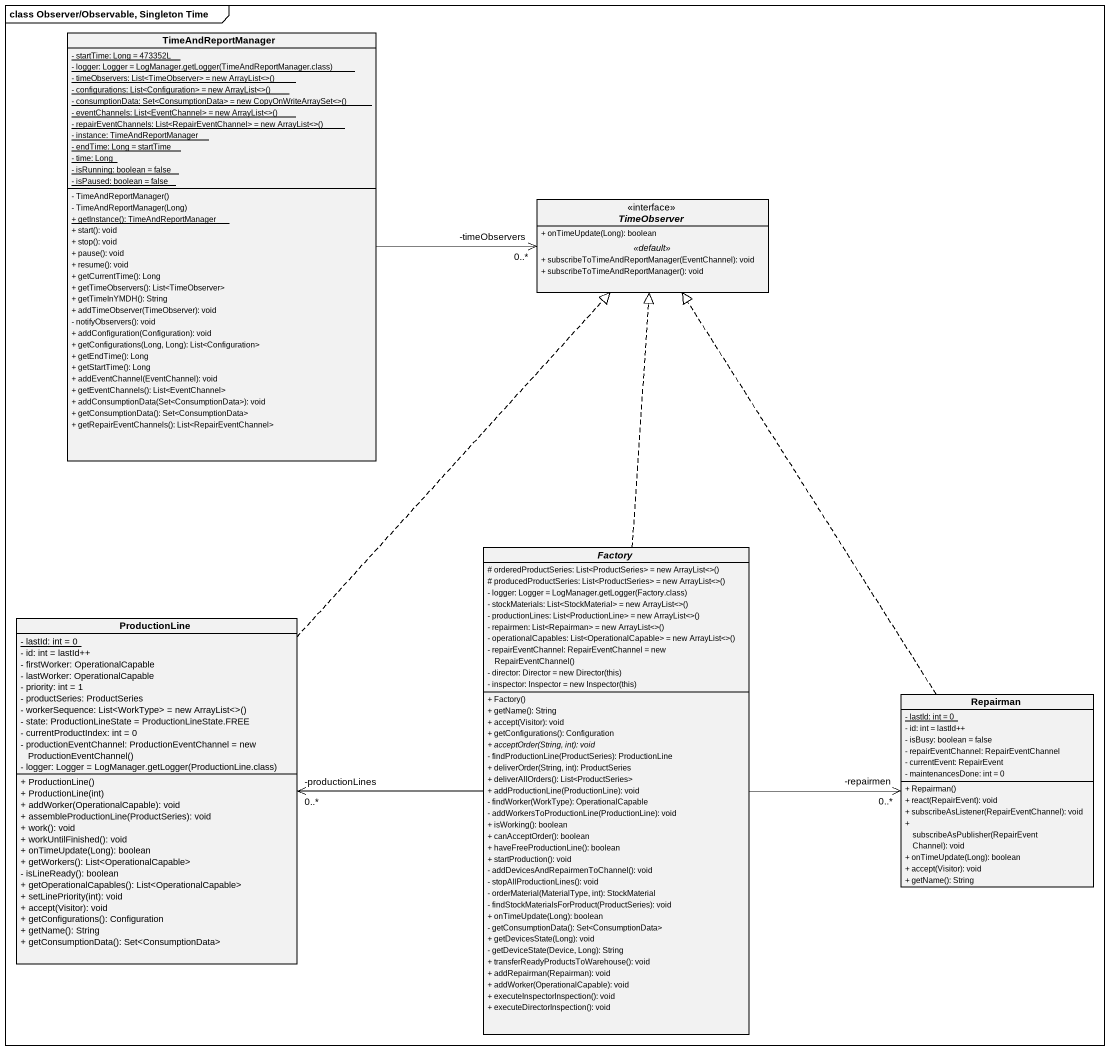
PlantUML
@startuml
mainframe class Observer/Observable, Singleton Time
hide circle
hide empty members
skinparam classAttributeIconSize 0
class TimeAndReportManager {
  {static} - startTime: Long = 473352L
  {static} {field} - logger: Logger = LogManager.getLogger(TimeAndReportManager.class)
  {static} {field} - timeObservers: List<TimeObserver> = new ArrayList<>()
  {static} {field} - configurations: List<Configuration> = new ArrayList<>()
  {static} {field} - consumptionData: Set<ConsumptionData> = new CopyOnWriteArraySet<>()
  {static} {field} - eventChannels: List<EventChannel> = new ArrayList<>()
  {static} {field} - repairEventChannels: List<RepairEventChannel> = new ArrayList<>()
  {static} - instance: TimeAndReportManager
  {static} - endTime: Long = startTime
  {static} - time: Long
  {static} - isRunning: boolean = false
  {static} - isPaused: boolean = false
  - TimeAndReportManager()
  - TimeAndReportManager(Long)
  {static} + getInstance(): TimeAndReportManager
  + start(): void
  + stop(): void
  + pause(): void
  + resume(): void
  + getCurrentTime(): Long
  + getTimeObservers(): List<TimeObserver>
  + getTimeInYMDH(): String
  + addTimeObserver(TimeObserver): void
  - notifyObservers(): void
  + addConfiguration(Configuration): void
  + getConfigurations(Long, Long): List<Configuration>
  + getEndTime(): Long
  + getStartTime(): Long
  + addEventChannel(EventChannel): void
  + getEventChannels(): List<EventChannel>
  + addConsumptionData(Set<ConsumptionData>): void
  + getConsumptionData(): Set<ConsumptionData>
  + getRepairEventChannels(): List<RepairEventChannel>
}
interface TimeObserver <<interface>> {
  + onTimeUpdate(Long): boolean
  .. <<default>> ..
  + subscribeToTimeAndReportManager(EventChannel): void
  + subscribeToTimeAndReportManager(): void
}
abstract class Factory {
  {field} # orderedProductSeries: List<ProductSeries> = new ArrayList<>()
  {field} # producedProductSeries: List<ProductSeries> = new ArrayList<>()
  {field} - logger: Logger = LogManager.getLogger(Factory.class)
  {field} - stockMaterials: List<StockMaterial> = new ArrayList<>()
  {field} - productionLines: List<ProductionLine> = new ArrayList<>()
  {field} - repairmen: List<Repairman> = new ArrayList<>()
  {field} - operationalCapables: List<OperationalCapable> = new ArrayList<>()
  {field} - repairEventChannel: RepairEventChannel = new RepairEventChannel()
  {field} - director: Director = new Director(this)
  {field} - inspector: Inspector = new Inspector(this)
  + Factory()
  + getName(): String
  + accept(Visitor): void
  + getConfigurations(): Configuration
  {abstract} + acceptOrder(String, int): void
  - findProductionLine(ProductSeries): ProductionLine
  + deliverOrder(String, int): ProductSeries
  + deliverAllOrders(): List<ProductSeries>
  + addProductionLine(ProductionLine): void
  - findWorker(WorkType): OperationalCapable
  - addWorkersToProductionLine(ProductionLine): void
  + isWorking(): boolean
  + canAcceptOrder(): boolean
  + haveFreeProductionLine(): boolean
  + startProduction(): void
  - addDevicesAndRepairmenToChannel(): void
  - stopAllProductionLines(): void
  - orderMaterial(MaterialType, int): StockMaterial
  - findStockMaterialsForProduct(ProductSeries): void
  + onTimeUpdate(Long): boolean
  - getConsumptionData(): Set<ConsumptionData>
  + getDevicesState(Long): void
  - getDeviceState(Device, Long): String
  + transferReadyProductsToWarehouse(): void
  + addRepairman(Repairman): void
  + addWorker(OperationalCapable): void
  + executeInspectorInspection(): void
  + executeDirectorInspection(): void
}
class ProductionLine {
  {static} - lastId: int = 0
  - id: int = lastId++
  - firstWorker: OperationalCapable
  - lastWorker: OperationalCapable
  - priority: int = 1
  - productSeries: ProductSeries
  {field} - workerSequence: List<WorkType> = new ArrayList<>()
  - state: ProductionLineState = ProductionLineState.FREE
  - currentProductIndex: int = 0
  {field} - productionEventChannel: ProductionEventChannel = new ProductionEventChannel()
  {field} - logger: Logger = LogManager.getLogger(ProductionLine.class)
  + ProductionLine()
  + ProductionLine(int)
  + addWorker(OperationalCapable): void
  + assembleProductionLine(ProductSeries): void
  + work(): void
  + workUntilFinished(): void
  + onTimeUpdate(Long): boolean
  + getWorkers(): List<OperationalCapable>
  - isLineReady(): boolean
  + getOperationalCapables(): List<OperationalCapable>
  + setLinePriority(int): void
  + accept(Visitor): void
  + getConfigurations(): Configuration
  + getName(): String
  + getConsumptionData(): Set<ConsumptionData>
}
class Repairman {
  {static} - lastId: int = 0
  - id: int = lastId++
  - isBusy: boolean = false
  - repairEventChannel: RepairEventChannel
  - currentEvent: RepairEvent
  - maintenancesDone: int = 0
  + Repairman()
  + react(RepairEvent): void
  + subscribeAsListener(RepairEventChannel): void
  + subscribeAsPublisher(RepairEventChannel): void
  + onTimeUpdate(Long): boolean
  + accept(Visitor): void
  + getName(): String
}
TimeAndReportManager -right-> "-timeObservers\n0..*" TimeObserver
Factory .up.|> TimeObserver
Factory -left-> "-productionLines\n0..*" ProductionLine
Factory -right-> "-repairmen\n0..*" Repairman
ProductionLine .up.|> TimeObserver
Repairman .up.|> TimeObserver
@enduml
